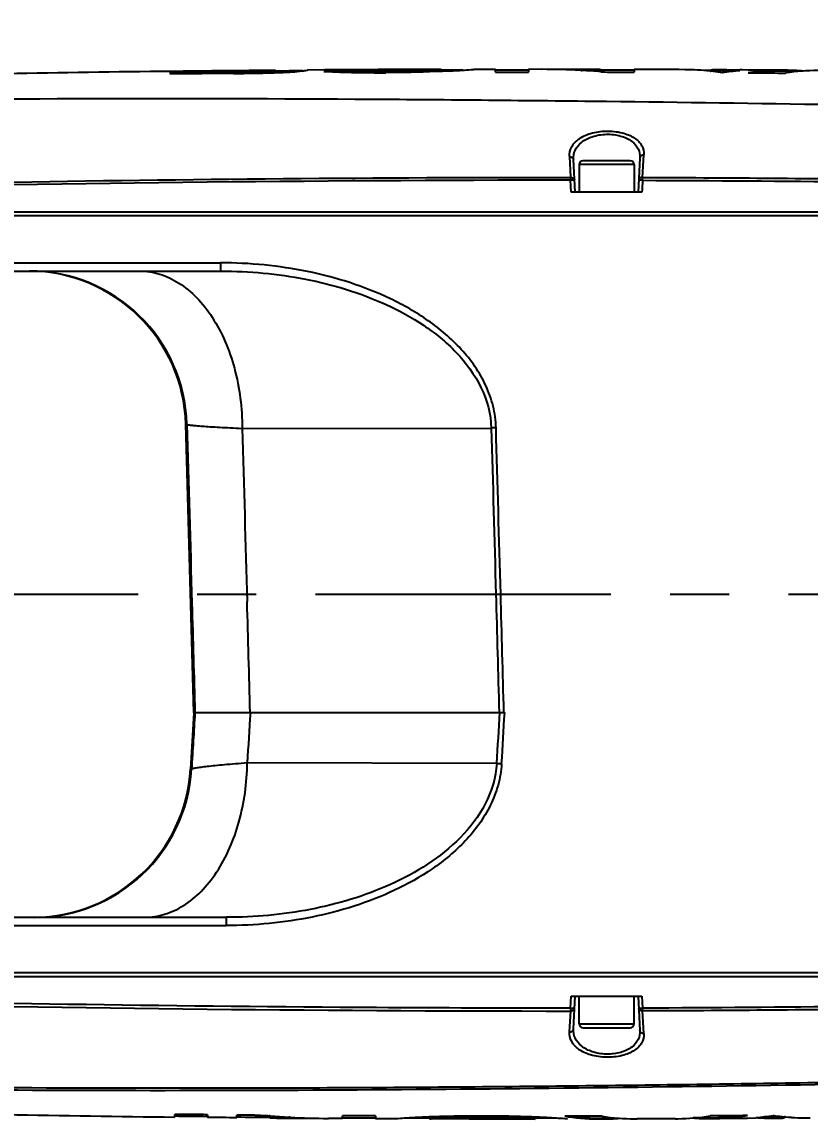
# Model space of a CAD drawing. Header units: millimetres. Extents: x 5828 to 6704, y 123 to 421.
# Drawn here: x 6399.3 to 6404.3, y 193.01 to 199.97 of the extents above; entities that cross this region are included whole.
import ezdxf
from ezdxf import colors
from ezdxf.entities.mleader import LeaderData, LeaderLine
from ezdxf.math import Vec2, Vec3

# ---------------------------------------------------------------- set-up
doc = ezdxf.new("R2010")
doc.units = ezdxf.units.MM
doc.linetypes.add('CENTER', pattern=[0.6, 0.375, -0.075, 0.075, -0.075])
for name, color, linetype in [('中心线', 7, 'Continuous'), ('外形图', 7, 'Continuous'), ('多重引线', 7, 'Continuous')]:
    doc.layers.add(name, color=color, linetype=linetype)
doc.styles.add('微软雅黑', font='msyh.ttc', dxfattribs={"height": 1.5})

msp = doc.modelspace()

# ---------------------------------------------------------------- linework, layer by layer
at = {"layer": '中心线', "linetype": 'CENTER', "ltscale": 5}
msp.add_line((6392.1624, 196.3399), (6436.3067, 196.3399), dxfattribs=at)
at = {"layer": '外形图', "color": 7, "linetype": 'Continuous'}
for p, q in [((6400.2783, 199.6571), (6400.2437, 199.6566)), ((6400.2439, 199.6492), (6400.6389, 199.6534)), ((6400.2439, 199.6389), (6400.2439, 199.6492)), ((6400.6389, 199.6484), (6400.2439, 199.6442)), ((6400.6436, 199.6432), (6400.2439, 199.6389)), ((6400.6435, 199.6534), (6400.6388, 199.6534)), ((6400.6389, 199.6484), (6400.6389, 199.6534)), ((6400.6435, 199.6484), (6400.6389, 199.6484)), ((6400.8539, 199.653), (6400.8539, 199.658)), ((6400.9097, 199.6577), (6400.9097, 199.6627)), ((6401.2217, 199.6656), (6401.1125, 199.6648)), ((6401.1125, 199.6648), (6401.1125, 199.6648)), ((6401.1125, 199.6648), (6401.1125, 199.6648)), ((6401.2218, 199.6563), (6401.217, 199.6561)), ((6401.217, 199.6561), (6401.2218, 199.6559)), ((6401.3575, 199.6574), (6401.3575, 199.6624)), ((6401.3621, 199.6623), (6401.3575, 199.6624)), ((6401.3575, 199.6574), (6401.3621, 199.6573)), ((6401.3621, 199.6573), (6401.3621, 199.6623)), ((6401.6089, 199.6548), (6401.6089, 199.6598)), ((6401.8622, 199.6594), (6401.8622, 199.6644)), ((6401.9611, 199.6688), (6401.9501, 199.6682)), ((6401.9611, 199.6638), (6401.9501, 199.6632)), ((6401.9611, 199.6638), (6401.9611, 199.6688)), ((6401.9611, 199.6688), (6401.9611, 199.6688)), ((6401.9611, 199.6638), (6401.9611, 199.6638)), ((6402.1503, 199.6678), (6402.1677, 199.6692)), ((6402.1677, 199.6692), (6402.1677, 199.6692)), ((6402.3047, 199.6515), (6402.3047, 199.6694)), ((6402.5143, 199.6645), (6402.4443, 199.6645)), ((6402.5143, 199.6695), (6402.5143, 199.6516)), ((6402.5986, 199.6694), (6402.5143, 199.6695)), ((6402.8459, 199.6642), (6402.8111, 199.6642)), ((6402.8459, 199.6629), (6402.8527, 199.6625)), ((6402.8459, 199.6628), (6402.8527, 199.6625)), ((6402.9738, 199.6545), (6402.9797, 199.654)), ((6402.9738, 199.6544), (6402.9797, 199.654)), ((6402.9744, 199.6623), (6402.9744, 199.6673)), ((6403.0702, 199.6637), (6402.9744, 199.6639)), ((6403.0702, 199.6637), (6403.0441, 199.6638)), ((6403.184, 199.6684), (6403.184, 199.6506)), ((6403.7313, 199.6611), (6403.6269, 199.6616)), ((6403.7313, 199.6611), (6403.6567, 199.6615)), ((6403.6657, 199.6585), (6403.6716, 199.6579)), ((6403.6657, 199.6585), (6403.6716, 199.6577)), ((6403.6726, 199.6602), (6403.6726, 199.6652)), ((6403.9073, 199.6651), (6403.7447, 199.666)), ((6403.8236, 199.6577), (6403.8135, 199.6584)), ((6403.8236, 199.6576), (6403.8135, 199.6584)), ((6403.8693, 199.6653), (6403.8546, 199.6654)), ((6404.1439, 199.6636), (6404.1415, 199.6635)), ((6404.1439, 199.6636), (6404.1415, 199.6636)), ((6404.1439, 199.6586), (6404.1416, 199.6585)), ((6404.1439, 199.6586), (6404.1416, 199.6586)), ((6404.1418, 199.6457), (6404.1455, 199.6463)), ((6404.1418, 199.6457), (6404.1455, 199.6462)), ((6403.2382, 198.9837), (6403.2458, 199.127)), ((6402.7735, 199.1162), (6402.7802, 198.9844)), ((6402.8098, 198.8899), (6402.799, 199.097)), ((6402.8348, 199.0649), (6402.8348, 198.8899)), ((6403.1848, 199.0649), (6402.8348, 199.0649)), ((6403.1598, 199.0899), (6402.8598, 199.0899)), ((6403.1848, 199.0649), (6403.1848, 198.8899)), ((6403.2212, 199.1077), (6403.2098, 198.8899)), ((6402.7839, 198.8899), (6402.7799, 198.9663)), ((6403.2339, 198.8899), (6402.7839, 198.8899)), ((6410.0082, 198.7399), (6394.859, 198.7399)), ((6394.8601, 198.766), (6408.5854, 198.766)), ((6394.8473, 198.4411), (6400.5601, 198.4417)), ((6397.3112, 198.3899), (6400.5627, 198.3899)), ((6400.392, 195.5881), (6400.3409, 197.4178)), ((6400.3473, 197.4178), (6400.3409, 197.4178)), ((6400.6985, 197.3917), (6402.2774, 197.3939)), ((6400.392, 195.5881), (6400.3704, 195.2297)), ((6400.392, 195.5881), (6400.3986, 195.5881)), ((6400.7493, 195.5899), (6402.3633, 195.5899)), ((6402.3631, 195.5878), (6402.3633, 195.5899)), ((6400.3704, 195.2297), (6400.3768, 195.2297)), ((6402.3128, 195.2665), (6400.7306, 195.2694)), ((6400.598, 194.2899), (6397.0975, 194.2899)), ((6397.0931, 194.2381), (6400.5955, 194.2381)), ((6394.859, 193.9399), (6410.01, 193.9399)), ((6394.8601, 193.9139), (6408.5854, 193.9139)), ((6402.7799, 193.7136), (6402.7839, 193.7899)), ((6402.7839, 193.7899), (6403.2339, 193.7899)), ((6402.799, 193.5828), (6402.8098, 193.7899)), ((6402.8348, 193.6149), (6402.8348, 193.7899)), ((6403.1848, 193.6149), (6403.1848, 193.7899)), ((6403.2098, 193.7899), (6403.2212, 193.5721)), ((6403.2339, 193.7899), (6403.2379, 193.7143)), ((6402.7802, 193.6954), (6402.7729, 193.5637)), ((6403.2458, 193.5528), (6403.2382, 193.6962)), ((6402.8348, 193.6149), (6403.1848, 193.6149)), ((6402.8598, 193.5899), (6403.1598, 193.5899)), ((6400.27, 193.0228), (6400.27, 193.0402)), ((6400.4781, 193.0379), (6400.4781, 193.0205)), ((6400.6643, 193.0187), (6400.6643, 193.036)), ((6400.8746, 193.031), (6400.8686, 193.0314)), ((6400.8746, 193.0309), (6400.8686, 193.0314)), ((6400.874, 193.0234), (6400.874, 193.0184)), ((6401.0015, 193.0219), (6400.994, 193.0223)), ((6401.0015, 193.022), (6400.994, 193.0223)), ((6400.9976, 193.0158), (6401.0015, 193.0159)), ((6400.9976, 193.0158), (6401.0015, 193.0158)), ((6401.2488, 193.0141), (6401.245, 193.0141)), ((6401.334, 193.0136), (6401.2488, 193.0141)), ((6401.334, 193.0136), (6401.334, 193.0311)), ((6401.5437, 193.03), (6401.5437, 193.0125)), ((6401.7013, 193.0134), (6401.6794, 193.0119)), ((6401.6857, 193.0123), (6401.6797, 193.012)), ((6401.8854, 193.0162), (6401.7516, 193.0167)), ((6401.8874, 193.0236), (6401.8849, 193.0235)), ((6401.8854, 193.0162), (6401.896, 193.0168)), ((6401.8854, 193.0162), (6401.8854, 193.0163)), ((6401.8854, 193.0162), (6401.8854, 193.0112)), ((6401.8854, 193.0112), (6401.8959, 193.0118)), ((6401.8854, 193.0112), (6401.8854, 193.0112)), ((6401.8855, 193.0112), (6401.8854, 193.0112)), ((6401.9846, 193.0203), (6401.9846, 193.0153)), ((6402.2216, 193.0235), (6402.2216, 193.0185)), ((6402.4562, 193.0198), (6402.4562, 193.0148)), ((6402.545, 193.016), (6402.5562, 193.0154)), ((6402.5451, 193.011), (6402.5562, 193.0104)), ((6402.691, 193.0155), (6402.5562, 193.0154)), ((6402.5562, 193.0154), (6402.5562, 193.0104)), ((6402.6249, 193.0154), (6402.5562, 193.0154)), ((6402.5562, 193.0154), (6402.5562, 193.0154)), ((6402.5562, 193.0104), (6402.5562, 193.0104)), ((6402.745, 193.0119), (6402.7438, 193.0119)), ((6402.7626, 193.0106), (6402.745, 193.0119)), ((6402.7626, 193.0106), (6402.7626, 193.0106)), ((6402.9788, 193.0109), (6402.9799, 193.0109)), ((6402.9788, 193.0109), (6402.9799, 193.0109)), ((6402.981, 193.0282), (6402.9794, 193.0284)), ((6402.981, 193.0281), (6402.9794, 193.0284)), ((6403.6689, 193.0309), (6403.6673, 193.0306)), ((6403.6689, 193.0309), (6403.6673, 193.0306)), ((6403.6686, 193.0135), (6403.6696, 193.0134)), ((6403.6686, 193.0134), (6403.6696, 193.0134)), ((6403.9562, 193.0151), (6403.9036, 193.0147)), ((6403.9878, 193.023), (6403.9964, 193.0225)), ((6403.9878, 193.0229), (6403.9964, 193.0225)), ((6404.181, 193.0215), (6404.0768, 193.0208)), ((6404.1514, 193.0213), (6404.0768, 193.0208)), ((6404.1382, 193.0225), (6404.1382, 193.0175)), ((6404.1441, 193.024), (6404.139, 193.0246)), ((6404.1441, 193.024), (6404.139, 193.0245))]:
    msp.add_line(p, q, dxfattribs=at)
for centre, radius, start, end in [((6402.1416, 38.4329), 161.235, 90.674451, 91.044346), ((6402.2935, 26.1334), 173.5348, 90.544798, 90.665373), ((6400.4828, 216.2332), 16.5805, 270.55539, 270.69076), ((6400.4829, 216.1823), 16.5346, 270.55659, 270.69213), ((6400.7936, 200.9042), 1.2527, 272.75984, 273.41242), ((6402.3053, 25.2477), 174.4162, 90.401512, 90.458558), ((6402.4275, 8.6905), 190.9789, 90.245608, 90.361735), ((6401.6488, 191.6423), 8.0254, 92.08083, 93.05051), ((6401.5712, 207.5425), 7.8944, 267.46335, 270.27367), ((6401.6489, 191.6414), 8.0213, 92.08199, 92.68547), ((6401.567, 207.7111), 8.0514, 268.5416, 270.29834), ((6401.5668, 207.6979), 8.0432, 268.54113, 270.29966), ((6401.5908, 207.5862), 7.9264, 270.13068, 271.96196), ((6401.5906, 207.5826), 7.9278, 270.13238, 271.96334), ((6401.604, 206.6399), 6.9803, 272.11944, 272.84147), ((6401.6053, 206.6013), 6.9466, 272.11935, 272.84478), ((6402.4516, 4.439), 195.2255, 90.104083, 90.143962), ((6402.4513, 4.5351), 195.1294, 90.10391, 90.143941), ((6401.5584, 207.7764), 8.1302, 273.19555, 273.37642), ((6401.6062, 206.9884), 7.3407, 273.36565, 274.2505), ((6402.5961, 194.8909), 4.7786, 87.00374, 89.97047), ((6402.8382, 194.8505), 4.8187, 89.90769, 91.35991), ((6402.5954, 194.8783), 4.7912, 85.47111, 86.92145), ((6403.5007, 198.0967), 1.5705, 83.96854, 89.73862), ((6403.4983, 198.0734), 1.5939, 81.64575, 83.75704), ((6403.4966, 198.0614), 1.606, 81.11766, 81.64753), ((6403.7235, 198.1872), 1.4789, 89.16938, 89.69603), ((6403.7235, 198.1832), 1.4779, 89.17275, 89.69603), ((6403.9732, 198.0777), 1.5871, 94.2874, 98.28378), ((6403.7235, 198.1822), 1.4789, 88.10313, 89.17265), ((6403.7233, 198.181), 1.4851, 84.92743, 89.16528), ((6403.7233, 198.179), 1.4821, 86.51251, 88.10275), ((6404.1336, 198.0876), 1.576, 89.71363, 98.25918), ((6404.1334, 198.0883), 1.5703, 89.7004, 96.85399), ((6404.1329, 198.0983), 1.5653, 85.36297, 89.59721), ((6404.3567, 198.2278), 1.4341, 90.26998, 98.47152), ((6402.8598, 199.0649), 0.025, 90, 180), ((6403.1598, 199.0649), 0.025, 0, 90), ((6402.9388, -32.8076), 231.7739, 90.039295, 91.25437), ((6399.3413, 197.3899), 1, 1.6, 89.61314), ((6399.3479, 197.3901), 0.9998, 1.58912, 89.98904), ((6077.2631, 187.118), 323.5964, 1.500185, 1.624864), ((6470.9879, 191.0448), 70.3847, 176.297593, 176.558984), ((6399.3722, 195.2899), 1, 270.38587, 356.55), ((6399.3788, 195.2897), 0.9998, 270.01045, 356.56129), ((6402.8033, 414.9932), 221.2975, 268.721407, 269.994013), ((6402.8598, 193.6149), 0.025, 180, 270), ((6403.1598, 193.6149), 0.025, 270, 0), ((6402.1447, 354.4423), 161.4304, 268.955805, 269.334575), ((6402.3689, 374.8645), 181.8488, 269.462913, 269.528981), ((6401.2751, 197.7849), 4.7709, 265.18457, 266.62147), ((6402.3689, 374.8645), 181.8488, 269.567922, 269.578726), ((6401.2745, 197.7747), 4.7606, 266.7125, 269.64418), ((6401.0337, 197.8113), 4.7956, 269.61568, 271.01672), ((6402.4191, 382.3174), 189.3019, 269.671572, 269.735025), ((6402.15, 186.5773), 6.4517, 93.1534, 93.98764), ((6402.137, 186.7841), 6.2445, 92.31311, 93.13868), ((6402.2001, 186.4671), 6.5518, 91.88525, 92.661), ((6402.1995, 186.494), 6.5299, 91.88575, 92.66383), ((6402.1955, 186.141), 6.8825, 89.78303, 91.7562), ((6402.1954, 186.1373), 6.8812, 89.78229, 91.75583), ((6402.2316, 185.329), 7.7005, 87.20509, 90.07482), ((6402.228, 186.0272), 6.9963, 88.13091, 90.05274), ((6402.228, 186.0174), 7.0011, 88.13213, 90.05263), ((6402.1823, 185.5795), 7.4453, 87.20705, 87.8914), ((6402.1815, 185.5513), 7.4685, 87.20964, 87.89206), ((6402.1739, 184.8102), 8.2216, 86.80133, 86.97927), ((6402.2367, 185.8641), 7.1658, 85.93893, 86.83282), ((6402.9789, 194.6087), 1.598, 261.57999, 262.2892), ((6402.9758, 194.5844), 1.5735, 262.27968, 270.10739), ((6402.9757, 194.5862), 1.5703, 263.016, 270.11175), ((6402.4754, 422.9125), 229.8974, 270.125447, 270.15288), ((6402.9753, 194.5762), 1.5653, 270.168, 274.35725), ((6403.1988, 194.4481), 1.4366, 261.28062, 269.54562), ((6403.198, 194.4318), 1.4202, 269.57146, 270.18061), ((6403.4399, 194.4337), 1.4213, 270.23854, 270.84783), ((6403.4389, 194.453), 1.4406, 270.877, 279.12051), ((6403.6617, 194.5788), 1.5654, 266.05977, 270.2527), ((6403.6608, 194.5943), 1.5809, 270.31775, 278.8318), ((6403.6612, 194.5924), 1.574, 270.30535, 277.3452), ((6403.821, 194.6063), 1.5921, 274.86925, 278.85768), ((6404.067, 194.4978), 1.482, 265.71134, 269.96386), ((6404.067, 194.5002), 1.4794, 267.26448, 268.82231), ((6404.0669, 194.4981), 1.4773, 268.82258, 269.96811), ((6404.0669, 194.4975), 1.4767, 269.9682, 270.38219), ((6404.0669, 194.4936), 1.4778, 269.96715, 270.38218), ((6404.2915, 194.6135), 1.5963, 261.88772, 262.33869), ((6404.29, 194.6027), 1.5854, 262.33691, 264.5325), ((6404.2882, 194.5828), 1.5654, 264.7189, 270.43673)]:
    msp.add_arc(centre, radius, start, end, dxfattribs=at)
for points in [[(6400.9097, 199.6627), (6400.8209, 199.662), (6400.7322, 199.6612), (6400.6434, 199.6604)], [(6401.9611, 199.6688), (6401.8436, 199.6685), (6401.7262, 199.6681), (6401.6088, 199.6676)], [(6402.3047, 199.6694), (6402.259, 199.6693), (6402.2134, 199.6693), (6402.1677, 199.6692)], [(6402.4443, 199.6645), (6402.3978, 199.6645), (6402.3512, 199.6644), (6402.3047, 199.6644)], [(6402.3047, 199.6515), (6402.3746, 199.6516), (6402.4445, 199.6516), (6402.5143, 199.6516)], [(6403.184, 199.6634), (6403.1461, 199.6635), (6403.1081, 199.6636), (6403.0702, 199.6637)], [(6403.0702, 199.6509), (6403.1081, 199.6508), (6403.1461, 199.6507), (6403.184, 199.6506)], [(6403.5079, 199.6672), (6403.3999, 199.6676), (6403.292, 199.6681), (6403.184, 199.6684)], [(6403.6922, 199.6659), (6403.6856, 199.6658), (6403.6791, 199.6655), (6403.6726, 199.6652)], [(6403.7117, 199.6659), (6403.7052, 199.6659), (6403.6987, 199.666), (6403.6922, 199.6659)], [(6403.7313, 199.6661), (6403.7248, 199.6661), (6403.7183, 199.6659), (6403.7117, 199.6659)], [(6404.1439, 199.6636), (6404.0651, 199.6641), (6403.9862, 199.6646), (6403.9073, 199.6651)], [(6404.2541, 199.6578), (6404.2173, 199.658), (6404.1806, 199.6583), (6404.1439, 199.6586)], [(6403.2365, 198.9656), (6403.2372, 198.9403), (6403.2352, 198.9151), (6403.2339, 198.8899)], [(6400.3473, 197.4178), (6400.3581, 197.0395), (6400.3688, 196.6612), (6400.3794, 196.2829)], [(6400.6981, 197.3917), (6400.7087, 197.0257), (6400.7192, 196.6597), (6400.7294, 196.2937)], [(6402.2779, 197.3939), (6402.2879, 197.0425), (6402.2977, 196.691), (6402.3073, 196.3395)], [(6402.3377, 196.3399), (6402.3281, 196.6916), (6402.3183, 197.0433), (6402.3083, 197.395)], [(6402.3073, 196.3395), (6402.3143, 196.0897), (6402.3211, 195.8398), (6402.3279, 195.5899)], [(6402.3583, 195.5899), (6402.3515, 195.8399), (6402.3447, 196.0899), (6402.3377, 196.3399)], [(6400.3794, 196.2829), (6400.3859, 196.0517), (6400.3923, 195.8204), (6400.3987, 195.5891)], [(6400.3986, 195.5881), (6400.3914, 195.4686), (6400.3841, 195.3492), (6400.3768, 195.2297)], [(6402.3133, 195.2665), (6402.3198, 195.3743), (6402.3263, 195.4821), (6402.3328, 195.5899)], [(6402.3437, 195.2644), (6402.3502, 195.3722), (6402.3567, 195.48), (6402.3631, 195.5878)], [(6400.4781, 193.0255), (6400.4087, 193.0262), (6400.3393, 193.027), (6400.2699, 193.0278)], [(6400.6643, 193.0187), (6400.6022, 193.0192), (6400.5402, 193.0199), (6400.4781, 193.0205)], [(6400.7782, 193.035), (6400.7402, 193.0353), (6400.7023, 193.0357), (6400.6643, 193.036)], [(6400.9152, 193.0218), (6400.9014, 193.022), (6400.8877, 193.0229), (6400.874, 193.0234)], [(6400.9564, 193.0218), (6400.9426, 193.0219), (6400.9289, 193.0215), (6400.9152, 193.0218)], [(6400.9976, 193.0208), (6400.9838, 193.0209), (6400.9701, 193.0216), (6400.9564, 193.0218)], [(6401.6794, 193.0119), (6401.6341, 193.0121), (6401.5889, 193.0123), (6401.5437, 193.0125)], [(6402.2215, 193.0105), (6402.1095, 193.0107), (6401.9975, 193.0109), (6401.8854, 193.0112)], [(6402.5562, 193.0104), (6402.4446, 193.0104), (6402.3331, 193.0104), (6402.2215, 193.0105)], [(6402.9794, 193.0284), (6402.9012, 193.0282), (6402.8231, 193.028), (6402.7449, 193.028)], [(6403.4459, 193.0124), (6403.3647, 193.0121), (6403.2836, 193.0118), (6403.2025, 193.0115)], [(6403.6696, 193.0184), (6403.6329, 193.0183), (6403.5962, 193.0181), (6403.5595, 193.0179)], [(6403.9036, 193.0147), (6403.8256, 193.0143), (6403.7476, 193.0138), (6403.6696, 193.0134)], [(6404.0768, 193.0158), (6404.0836, 193.0159), (6404.0904, 193.0163), (6404.0972, 193.0164)], [(6404.0972, 193.0164), (6404.1041, 193.0165), (6404.1109, 193.0162), (6404.1177, 193.0164)], [(6404.1177, 193.0164), (6404.1245, 193.0166), (6404.1313, 193.0172), (6404.1382, 193.0175)]]:
    msp.add_open_spline(points, degree=3, dxfattribs=at)
for points, knots in [([(6400.6434, 199.6431), (6400.6653, 199.6434), (6400.7514, 199.6443), (6400.8376, 199.6458), (6400.9018, 199.6479)], [0, 0, 0, 0, 0.254039, 1, 1, 1, 1]), ([(6400.8539, 199.658), (6400.8419, 199.6574), (6400.7849, 199.6553), (6400.7278, 199.6544), (6400.6827, 199.6539)], [0, 0, 0, 0, 0.2098, 1, 1, 1, 1]), ([(6400.8539, 199.653), (6400.8419, 199.6524), (6400.7849, 199.6503), (6400.7278, 199.6494), (6400.6827, 199.6489)], [0, 0, 0, 0, 0.2098, 1, 1, 1, 1]), ([(6400.9097, 199.6627), (6400.905, 199.6617), (6400.8864, 199.66), (6400.8678, 199.6587), (6400.8539, 199.658)], [0, 0, 0, 0, 0.253467, 1, 1, 1, 1]), ([(6400.9097, 199.6577), (6400.906, 199.6569), (6400.8921, 199.6555), (6400.8783, 199.6544), (6400.8681, 199.6538)], [0, 0, 0, 0, 0.270004, 1, 1, 1, 1]), ([(6400.9018, 199.6479), (6400.9396, 199.6492), (6400.9992, 199.6517), (6401.0587, 199.6565), (6401.0804, 199.6592)], [0, 0, 0, 0, 0.634032, 1, 1, 1, 1]), ([(6401.0804, 199.6592), (6401.0849, 199.6598), (6401.0953, 199.6613), (6401.1057, 199.6629), (6401.1114, 199.6645)], [0, 0, 0, 0, 0.433762, 1, 1, 1, 1]), ([(6401.1114, 199.6645), (6401.1117, 199.6645), (6401.1119, 199.6647), (6401.1125, 199.6647), (6401.1125, 199.6648)], [0, 0, 0, 0, 0.753087, 1, 1, 1, 1]), ([(6402.0116, 199.6588), (6401.9829, 199.6573), (6401.8487, 199.6511), (6401.7144, 199.6487), (6401.6089, 199.6482)], [0, 0, 0, 0, 0.214242, 1, 1, 1, 1]), ([(6402.9744, 199.6673), (6402.9637, 199.6676), (6402.9369, 199.6689), (6402.8941, 199.6682), (6402.862, 199.6692), (6402.8459, 199.6692)], [0, 0, 0, 0, 0.250069, 0.625022, 1, 1, 1, 1]), ([(6402.8459, 199.6642), (6402.8566, 199.6642), (6402.8834, 199.6633), (6402.9262, 199.6642), (6402.9583, 199.6627), (6402.9744, 199.6623)], [0, 0, 0, 0, 0.249988, 0.624949, 1, 1, 1, 1]), ([(6402.9797, 199.654), (6402.9858, 199.6535), (6403.0159, 199.6516), (6403.046, 199.651), (6403.0702, 199.6509)], [0, 0, 0, 0, 0.200355, 1, 1, 1, 1]), ([(6403.9072, 199.6473), (6403.9268, 199.6471), (6403.9756, 199.6463), (6404.0538, 199.6469), (6404.1125, 199.6459), (6404.1418, 199.6457)], [0, 0, 0, 0, 0.250002, 0.625, 1, 1, 1, 1]), ([(6409.8599, 199.1864), (6408.9441, 199.2763), (6407.5707, 199.3623), (6405.734, 199.4211), (6404.3385, 199.4474), (6402.8957, 199.4669), (6400.7309, 199.4871), (6399.0441, 199.4838), (6397.8598, 199.4672)], [0, 0, 0, 0, 0.229904, 0.343574, 0.459126, 0.578614, 0.704076, 1, 1, 1, 1]), ([(6402.7735, 199.1162), (6402.7725, 199.136), (6402.7821, 199.18), (6402.833, 199.2332), (6402.9118, 199.2682), (6403.0077, 199.2818), (6403.1042, 199.2721), (6403.1843, 199.2407), (6403.237, 199.1898), (6403.2468, 199.1465), (6403.2458, 199.127)], [0, 0, 0, 0, 0.095181, 0.203769, 0.340147, 0.501297, 0.663004, 0.799674, 0.906793, 1, 1, 1, 1]), ([(6402.799, 199.097), (6402.7979, 199.1166), (6402.8057, 199.1589), (6402.8502, 199.2122), (6402.9212, 199.2478), (6403.0081, 199.2616), (6403.0954, 199.2517), (6403.1679, 199.2198), (6403.2143, 199.1686), (6403.2222, 199.1269), (6403.2212, 199.1077)], [0, 0, 0, 0, 0.100721, 0.211282, 0.345293, 0.501559, 0.658209, 0.792245, 0.901215, 1, 1, 1, 1]), ([(6403.2458, 199.127), (6403.2399, 199.127), (6403.2281, 199.1239), (6403.2215, 199.113), (6403.2212, 199.1077)], [0, 0, 0, 0, 0.530757, 1, 1, 1, 1]), ([(6402.7735, 199.1162), (6402.7796, 199.1164), (6402.7917, 199.1135), (6402.7987, 199.1024), (6402.799, 199.097)], [0, 0, 0, 0, 0.534992, 1, 1, 1, 1]), ([(6397.8654, 198.929), (6398.2887, 198.9379), (6399.9268, 198.9688), (6401.5653, 198.9846), (6402.7802, 198.9841)], [0, 0, 0, 0, 0.258451, 1, 1, 1, 1]), ([(6402.7802, 198.9844), (6402.7802, 198.9832), (6402.78, 198.9773), (6402.7799, 198.9714), (6402.7799, 198.9667)], [0, 0, 0, 0, 0.204988, 1, 1, 1, 1]), ([(6402.7802, 198.9844), (6402.7863, 198.9847), (6402.7982, 198.9823), (6402.8055, 198.9715), (6402.8058, 198.9664)], [0, 0, 0, 0, 0.544734, 1, 1, 1, 1]), ([(6403.2382, 198.9837), (6403.2323, 198.9837), (6403.2209, 198.9811), (6403.2141, 198.9706), (6403.2138, 198.9657)], [0, 0, 0, 0, 0.543776, 1, 1, 1, 1]), ([(6403.2379, 198.9658), (6403.2379, 198.9675), (6403.2379, 198.9735), (6403.238, 198.9794), (6403.2382, 198.9837)], [0, 0, 0, 0, 0.284262, 1, 1, 1, 1]), ([(6403.2383, 198.9839), (6403.7539, 198.9822), (6404.742, 198.9737), (6406.1547, 198.9488), (6407.4236, 198.9017), (6408.2187, 198.8336), (6408.5879, 198.7837)], [0, 0, 0, 0, 0.288797, 0.553477, 0.791345, 1, 1, 1, 1]), ([(6402.8058, 198.9664), (6402.8058, 198.9666), (6402.8048, 198.9667), (6402.8036, 198.9669), (6402.8011, 198.9669), (6402.7965, 198.9669), (6402.7892, 198.9667), (6402.7832, 198.9664), (6402.7799, 198.9663)], [0, 0, 0, 0, 0.021547, 0.079314, 0.172089, 0.296637, 0.621502, 1, 1, 1, 1]), ([(6403.2365, 198.9656), (6403.2336, 198.9657), (6403.2282, 198.9659), (6403.2218, 198.9661), (6403.2179, 198.966), (6403.2157, 198.966), (6403.2147, 198.9659), (6403.2138, 198.9658), (6403.2138, 198.9657)], [0, 0, 0, 0, 0.387525, 0.710248, 0.832553, 0.923066, 0.97916, 1, 1, 1, 1]), ([(6403.2379, 198.9655), (6403.6839, 198.9643), (6404.5761, 198.957), (6405.6914, 198.9393), (6406.5834, 198.9147), (6407.2522, 198.8861), (6407.9203, 198.8426), (6408.3641, 198.7944), (6408.5854, 198.766)], [0, 0, 0, 0, 0.249941, 0.499933, 0.624942, 0.749958, 0.874978, 1, 1, 1, 1]), ([(6402.3083, 197.395), (6402.3079, 197.4414), (6402.294, 197.534), (6402.2469, 197.6655), (6402.1773, 197.7866), (6402.0608, 197.9312), (6401.8829, 198.0822), (6401.6409, 198.2199), (6401.3819, 198.3218), (6401.1127, 198.3916), (6400.8378, 198.4327), (6400.6526, 198.4423), (6400.5601, 198.4417)], [0, 0, 0, 0, 0.062575, 0.125206, 0.187748, 0.250358, 0.375198, 0.500119, 0.625084, 0.750044, 0.875037, 1, 1, 1, 1]), ([(6400.5601, 198.4417), (6400.5601, 198.4352), (6400.5602, 198.4231), (6400.5606, 198.4086), (6400.5612, 198.3994), (6400.5616, 198.3944), (6400.5622, 198.3919), (6400.5624, 198.39), (6400.5628, 198.3899)], [0, 0, 0, 0, 0.377694, 0.701054, 0.825859, 0.919328, 0.977617, 1, 1, 1, 1]), ([(6400.0481, 198.3893), (6400.0908, 198.3893), (6400.1788, 198.3757), (6400.3029, 198.3166), (6400.4159, 198.222), (6400.5513, 198.0484), (6400.6676, 197.7673), (6400.6983, 197.5202), (6400.6985, 197.3917)], [0, 0, 0, 0, 0.098181, 0.201175, 0.312498, 0.433883, 0.704559, 1, 1, 1, 1]), ([(6400.5628, 198.3897), (6400.7423, 198.3898), (6401.0128, 198.365), (6401.3618, 198.278), (6401.6147, 198.1826), (6401.8127, 198.0748), (6401.9578, 197.9674), (6402.1533, 197.7892), (6402.2773, 197.5703), (6402.2774, 197.3939)], [0, 0, 0, 0, 0.25091, 0.376501, 0.502104, 0.627692, 0.690521, 0.753448, 1, 1, 1, 1]), ([(6400.3473, 197.4178), (6400.3481, 197.4171), (6400.351, 197.4162), (6400.3565, 197.4149), (6400.3648, 197.4136), (6400.3811, 197.4115), (6400.4081, 197.4088), (6400.4481, 197.4056), (6400.4979, 197.4022), (6400.5571, 197.3988), (6400.6248, 197.3953), (6400.6728, 197.3929), (6400.6981, 197.3917)], [0, 0, 0, 0, 0.008806, 0.024997, 0.048762, 0.080114, 0.165331, 0.279703, 0.422037, 0.590827, 0.784311, 1, 1, 1, 1]), ([(6402.3083, 197.395), (6402.3055, 197.395), (6402.2954, 197.3946), (6402.2853, 197.3943), (6402.2779, 197.3939)], [0, 0, 0, 0, 0.271116, 1, 1, 1, 1]), ([(6400.3986, 195.5881), (6400.3986, 195.588), (6400.3987, 195.5889), (6400.3987, 195.5889), (6400.3987, 195.5892)], [0, 0, 0, 0, 0.230876, 1, 1, 1, 1]), ([(6400.3988, 195.5891), (6400.4016, 195.5897), (6400.4111, 195.5895), (6400.4304, 195.59), (6400.4603, 195.5898), (6400.5004, 195.5898), (6400.5502, 195.5897), (6400.6346, 195.5898), (6400.7022, 195.5898), (6400.7501, 195.5899)], [0, 0, 0, 0, 0.024695, 0.080013, 0.165398, 0.27993, 0.422359, 0.591122, 1, 1, 1, 1]), ([(6400.0807, 194.2908), (6400.1229, 194.2907), (6400.2097, 194.3039), (6400.3323, 194.3616), (6400.4443, 194.454), (6400.579, 194.6238), (6400.696, 194.8996), (6400.7289, 195.1427), (6400.7306, 195.2694)], [0, 0, 0, 0, 0.098364, 0.201449, 0.312733, 0.433972, 0.704318, 1, 1, 1, 1]), ([(6400.7301, 195.2694), (6400.7047, 195.2673), (6400.6565, 195.2634), (6400.5884, 195.2575), (6400.5289, 195.2519), (6400.4787, 195.2466), (6400.4383, 195.2418), (6400.411, 195.238), (6400.3946, 195.2352), (6400.3861, 195.2334), (6400.3805, 195.2318), (6400.3775, 195.2306), (6400.3768, 195.2297)], [0, 0, 0, 0, 0.214701, 0.407561, 0.57603, 0.718293, 0.832858, 0.91845, 0.950038, 0.974085, 0.990637, 1, 1, 1, 1]), ([(6402.3437, 195.2644), (6402.3409, 195.2186), (6402.3254, 195.1272), (6402.2589, 194.9552), (6402.1213, 194.7671), (6401.9082, 194.5907), (6401.6674, 194.4555), (6401.4102, 194.3561), (6401.0547, 194.2642), (6400.7787, 194.238), (6400.5955, 194.2381)], [0, 0, 0, 0, 0.062628, 0.125268, 0.250167, 0.3751, 0.500098, 0.625149, 0.750171, 1, 1, 1, 1]), ([(6402.3128, 195.2665), (6402.3083, 195.1778), (6402.2534, 195.0016), (6402.0889, 194.7873), (6401.8779, 194.6202), (6401.6417, 194.4932), (6401.3906, 194.3998), (6401.0443, 194.3144), (6400.7762, 194.2901), (6400.5982, 194.2902)], [0, 0, 0, 0, 0.124796, 0.249804, 0.374822, 0.499899, 0.624993, 0.750068, 1, 1, 1, 1]), ([(6402.3133, 195.2665), (6402.3156, 195.2663), (6402.3257, 195.2656), (6402.3358, 195.2649), (6402.3437, 195.2644)], [0, 0, 0, 0, 0.221812, 1, 1, 1, 1]), ([(6400.5982, 194.2899), (6400.5978, 194.2899), (6400.5975, 194.288), (6400.597, 194.2855), (6400.5966, 194.2805), (6400.596, 194.2713), (6400.5956, 194.2568), (6400.5954, 194.2447), (6400.5955, 194.2381)], [0, 0, 0, 0, 0.022007, 0.079977, 0.173184, 0.297864, 0.621611, 1, 1, 1, 1]), ([(6408.5854, 193.9139), (6408.3642, 193.8847), (6407.9202, 193.8375), (6407.0296, 193.7791), (6405.9144, 193.7441), (6404.5762, 193.7229), (6403.6839, 193.7153), (6403.2379, 193.7143)], [0, 0, 0, 0, 0.125019, 0.250039, 0.50006, 0.750056, 1, 1, 1, 1]), ([(6408.5879, 193.8962), (6408.2187, 193.8462), (6407.4236, 193.7782), (6406.1547, 193.7311), (6404.742, 193.7062), (6403.7539, 193.6976), (6403.2383, 193.696)], [0, 0, 0, 0, 0.208655, 0.446524, 0.711204, 1, 1, 1, 1]), ([(6402.7799, 193.7136), (6402.37, 193.7135), (6400.7316, 193.7184), (6399.0933, 193.7434), (6397.865, 193.7691)], [0, 0, 0, 0, 0.250188, 1, 1, 1, 1]), ([(6402.7799, 193.7136), (6402.7832, 193.7134), (6402.7892, 193.7131), (6402.7965, 193.7129), (6402.8011, 193.713), (6402.8036, 193.713), (6402.8048, 193.7132), (6402.8058, 193.7132), (6402.8058, 193.7134)], [0, 0, 0, 0, 0.378491, 0.703352, 0.827901, 0.920678, 0.978449, 1, 1, 1, 1]), ([(6402.7799, 193.7132), (6402.7799, 193.7115), (6402.7799, 193.7056), (6402.78, 193.6997), (6402.7802, 193.6954)], [0, 0, 0, 0, 0.284143, 1, 1, 1, 1]), ([(6402.7802, 193.6954), (6402.7864, 193.6952), (6402.7982, 193.6976), (6402.8055, 193.7083), (6402.8058, 193.7134)], [0, 0, 0, 0, 0.54502, 1, 1, 1, 1]), ([(6403.2138, 193.7142), (6403.2138, 193.714), (6403.2147, 193.714), (6403.2158, 193.7138), (6403.2181, 193.7138), (6403.2224, 193.7138), (6403.2291, 193.714), (6403.2348, 193.7142), (6403.2379, 193.7143)], [0, 0, 0, 0, 0.020978, 0.077657, 0.168978, 0.292046, 0.615824, 1, 1, 1, 1]), ([(6403.2382, 193.6962), (6403.2323, 193.6961), (6403.2209, 193.6988), (6403.2141, 193.7092), (6403.2138, 193.7142)], [0, 0, 0, 0, 0.543966, 1, 1, 1, 1]), ([(6403.2382, 193.6962), (6403.2382, 193.6974), (6403.238, 193.7033), (6403.2379, 193.7093), (6403.2379, 193.714)], [0, 0, 0, 0, 0.204752, 1, 1, 1, 1]), ([(6403.2458, 193.5528), (6403.2468, 193.5334), (6403.237, 193.49), (6403.1843, 193.4392), (6403.1043, 193.4078), (6403.0079, 193.3979), (6402.9119, 193.4116), (6402.8331, 193.4466), (6402.7821, 193.4998), (6402.7725, 193.5438), (6402.7735, 193.5637)], [0, 0, 0, 0, 0.093159, 0.200208, 0.336786, 0.498398, 0.65964, 0.796108, 0.904759, 1, 1, 1, 1]), ([(6402.7729, 193.5637), (6402.7792, 193.5634), (6402.7915, 193.5661), (6402.7987, 193.5774), (6402.799, 193.5828)], [0, 0, 0, 0, 0.536729, 1, 1, 1, 1]), ([(6403.2212, 193.5721), (6403.2222, 193.553), (6403.2143, 193.5113), (6403.1681, 193.4602), (6403.0958, 193.4282), (6403.0085, 193.4182), (6402.9216, 193.4319), (6402.8504, 193.4674), (6402.8057, 193.5208), (6402.7979, 193.5632), (6402.799, 193.5828)], [0, 0, 0, 0, 0.098556, 0.207277, 0.341066, 0.497562, 0.65394, 0.788274, 0.899089, 1, 1, 1, 1]), ([(6403.2458, 193.5528), (6403.2399, 193.5528), (6403.2281, 193.5559), (6403.2215, 193.5669), (6403.2212, 193.5721)], [0, 0, 0, 0, 0.530751, 1, 1, 1, 1]), ([(6397.8654, 193.2245), (6398.8645, 193.2099), (6400.3638, 193.2034), (6402.3631, 193.2158), (6403.8634, 193.234), (6405.364, 193.2583), (6406.8647, 193.3), (6408.3643, 193.3763), (6409.3621, 193.4592), (6409.8599, 193.5118)], [0, 0, 0, 0, 0.249745, 0.374703, 0.499706, 0.624747, 0.749818, 0.874904, 1, 1, 1, 1]), ([(6397.8689, 193.2079), (6398.8676, 193.194), (6400.8664, 193.1866), (6404.864, 193.2294), (6407.8685, 193.2944), (6409.8598, 193.4859)], [0, 0, 0, 0, 0.249758, 0.499745, 1, 1, 1, 1]), ([(6400.4781, 193.0379), (6400.4608, 193.0381), (6400.4174, 193.0394), (6400.348, 193.0385), (6400.296, 193.0399), (6400.27, 193.0402)], [0, 0, 0, 0, 0.250005, 0.625001, 1, 1, 1, 1]), ([(6400.7782, 193.035), (6400.7947, 193.0349), (6400.8248, 193.0338), (6400.855, 193.0326), (6400.8686, 193.0314)], [0, 0, 0, 0, 0.546143, 1, 1, 1, 1]), ([(6400.874, 193.0184), (6400.8843, 193.018), (6400.91, 193.0164), (6400.9512, 193.0173), (6400.9821, 193.016), (6400.9976, 193.0158)], [0, 0, 0, 0, 0.250104, 0.625022, 1, 1, 1, 1]), ([(6401.5437, 193.03), (6401.5262, 193.0301), (6401.4825, 193.0307), (6401.4126, 193.0303), (6401.3602, 193.0309), (6401.334, 193.0311)], [0, 0, 0, 0, 0.250001, 0.625, 1, 1, 1, 1]), ([(6402.2216, 193.0295), (6402.1919, 193.0295), (6402.0805, 193.0292), (6401.9691, 193.0269), (6401.8874, 193.0236)], [0, 0, 0, 0, 0.265922, 1, 1, 1, 1]), ([(6403.9035, 193.0322), (6403.884, 193.032), (6403.8351, 193.0313), (6403.7569, 193.0318), (6403.6983, 193.031), (6403.6689, 193.0309)], [0, 0, 0, 0, 0.250001, 0.625, 1, 1, 1, 1])]:
    msp.add_open_spline(points, degree=3, knots=knots, dxfattribs=at)

# ---------------------------------------------------------------- leaders
at = {"layer": '多重引线'}
ml = msp.add_multileader_mtext('Standard', dxfattribs=at)
ml.set_content('2×M4 depth8', style='微软雅黑')
ml.set_leader_properties()
ml.build(insert=Vec2(0, 0))
ml.multileader.update_dxf_attribs({"text_left_attachment_type": 5, "text_right_attachment_type": 5, "dogleg_length": 1, "arrow_head_size": 1.25})
ctx = ml.context
ctx.base_point, ctx.char_height, ctx.arrow_head_size, ctx.landing_gap_size, ctx.plane_origin = Vec3(6400.2133, 202.4851), 1.5, 1.25, 0.5, Vec3(6419.9348, 196.9649)
ctx.left_attachment, ctx.right_attachment, ctx.text_align_type = 5, 5, 2
notes = []
notes.append((ctx, [(0, (1, 1, 0), (6415.1081, 202.4851), (-1, 0), 1, [(0, [(6419.9348, 196.9649)], 0, [])])]))
ctx.mtext.insert, ctx.mtext.alignment, ctx.mtext.flow_direction = Vec3(6413.6081, 204.5632), 3, 5
for ctx, leaders in notes:
    for number, flags, end, landing, length, lines in leaders:
        leader = LeaderData()
        leader.index, (leader.has_last_leader_line, leader.has_dogleg_vector, leader.attachment_direction) = number, flags
        leader.last_leader_point, leader.dogleg_vector, leader.dogleg_length = Vec3(end), Vec3(landing), length
        for number, points, colour, breaks in lines:
            line = LeaderLine()
            line.index, line.vertices, line.color, line.breaks = number, Vec3.list(points), colors.encode_raw_color(colour), breaks
            leader.lines.append(line)
        ctx.leaders.append(leader)

doc.saveas('drawing.dxf')
